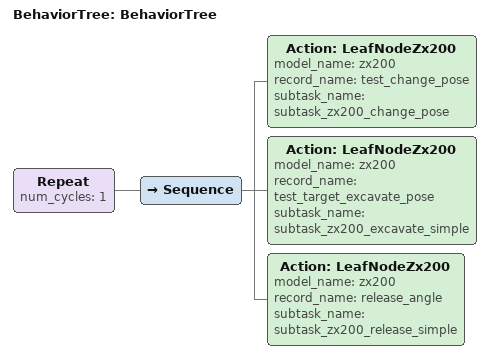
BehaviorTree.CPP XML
<?xml version="1.0"?>
<root main_tree_to_execute="BehaviorTree">
    <BehaviorTree ID="BehaviorTree">
        <Repeat num_cycles="1">
            <Sequence>
                <Action  model_name="zx200" ID="LeafNodeZx200" record_name="test_change_pose" subtask_name="subtask_zx200_change_pose"/>
                <Action  model_name="zx200" ID="LeafNodeZx200" record_name="test_target_excavate_pose" subtask_name="subtask_zx200_excavate_simple"/>
                <Action  model_name="zx200" ID="LeafNodeZx200" record_name="release_angle" subtask_name="subtask_zx200_release_simple"/>
            </Sequence>
        </Repeat>
    </BehaviorTree>
</root>
